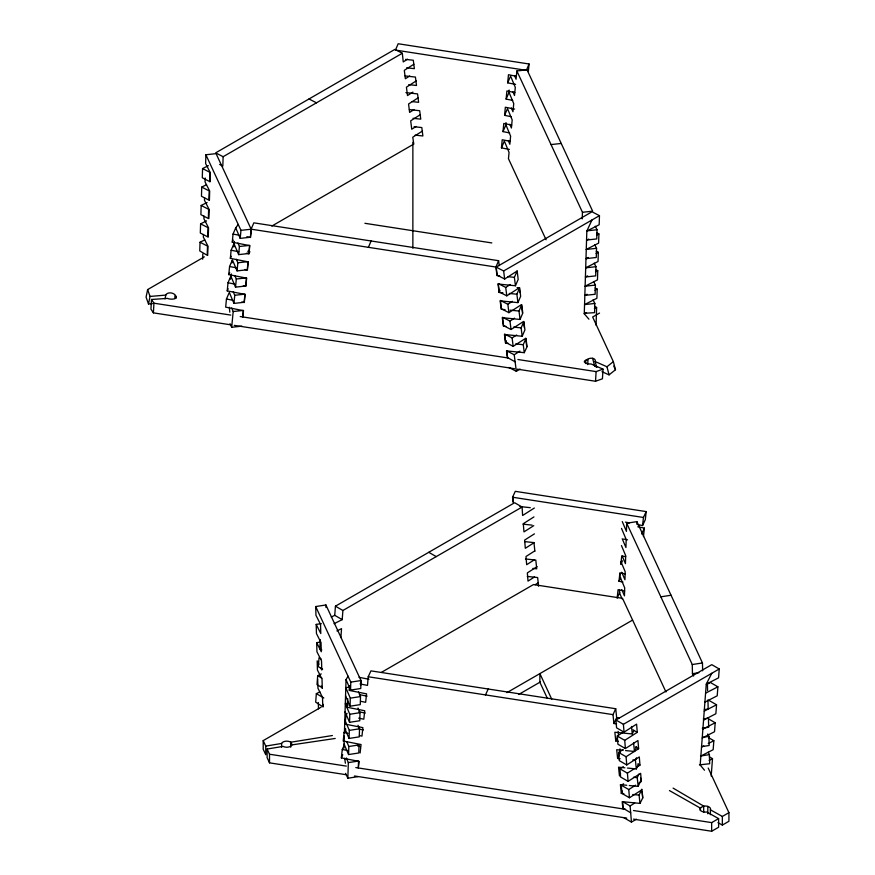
<?xml version="1.0" encoding="UTF-8"?>
<svg xmlns="http://www.w3.org/2000/svg" width="875" height="875" viewBox="0 0 875 875"><rect width="100%" height="100%" fill="white"/><g stroke="black" fill="none" stroke-linecap="round" stroke-linejoin="round"><path stroke-width="1.31" d="M200.025 242.233L199.762 250.95L207.2 255.281L207.495 246.083L200.025 242.233L204.783 239.881M200.605 223.847L200.309 233.034L207.78 236.895L208.064 227.697L200.605 223.847L206.533 220.905M201.173 205.461L200.889 214.648L208.348 218.509L208.633 209.311L201.173 205.461L207.113 202.519M201.742 187.075L201.458 196.262L208.917 200.123L209.202 190.925L201.742 187.075L206.489 184.723M202.573 168.558L202.289 177.756L209.748 181.606L210.033 172.419L202.573 168.558L208.392 165.681M202.65 259.186L202.814 254.002M203.427 234.478L203.339 237.103L207.977 246.214L207.692 255.402M203.995 216.092L203.908 218.717L208.545 227.828L208.261 237.016M204.564 197.706L204.477 200.331L209.125 209.442L208.83 218.63M205.177 177.997L205.045 181.945L209.694 191.056L209.409 200.244M238.23 224.448L235.736 227.872L240.198 238.372L250.392 237.245L251.158 229.217L216.081 153.639L205.888 154.766L205.625 163.559L210.263 172.67L209.978 181.858M407.498 59.205L403.244 61.928L402.325 53.255L223.125 156.713L222.83 166.075L219.636 164.423M343.941 748.103L344.312 736.017M344.4 733.327L346.041 679.602L348.053 676.244M358.05 776.639L347.845 778.225L348.327 762.617L346.325 757.958M348.819 746.495L359.023 744.92L358.783 752.981L348.578 754.556L348.819 746.495L346.817 741.836M358.017 725.309L359.516 728.798L359.275 736.859L349.07 738.445L349.311 730.384L344.805 719.895M358.006 708.028L360.008 712.688L359.767 720.748L349.562 722.323L349.803 714.262L345.297 703.773L347.856 703.38M358.498 691.906L360.511 696.566L360.259 704.627L350.055 706.202L350.306 698.152L345.8 687.663L349.617 687.072M350.547 690.091L350.788 682.128L315.711 606.55L325.916 604.975L360.992 680.553L360.752 688.505L350.547 690.091L346.041 679.602M358.334 767.539L358.531 761.042L348.327 762.617M588.919 319.2L584.27 313.786L586.841 230.858L597.023 229.731L596.739 238.93L586.556 240.056M593.031 299.895L594.847 303.461L594.562 312.659L584.391 313.305M593.611 281.509L595.416 285.075L595.131 294.273L584.938 295.389L587.092 294.252M594.18 263.123L595.984 266.689L595.7 275.887L585.506 277.003M594.748 244.737L596.553 248.303L596.269 257.491L586.086 258.617M596.072 325.27L596.619 307.464L594.486 306.37M595.055 287.984L597.188 289.078L596.903 298.277L584.555 304.588L594.847 303.461M595.623 269.587L597.756 270.692L597.472 279.891L585.123 286.202M596.203 251.202L598.325 252.306L598.041 261.505L585.692 267.816M596.772 232.816L598.905 233.92L598.609 243.119L586.272 249.43M502.906 292.819L499.1 292.447L498.039 284.025L515.441 285.764L518.175 279.42L517.169 270.988L504.656 279.027L497.197 275.166L496.18 267.127L592.003 211.794L599.463 215.655L599.189 224.733L586.841 231.044L591.992 219.964M619.522 589.958L619.434 592.648L622.081 598.927M620.014 573.847L619.938 576.527L624.695 587.825L624.455 595.886L621.808 589.608M620.955 561.673L625.188 571.714L624.947 579.764L621.764 572.239M702.636 670.808L702.472 662.955L636.88 521.631L626.675 523.206L626.423 531.409L622.278 521.587M636.814 523.972L636.88 521.631M582.203 218.881L582.455 212.286L516.862 70.962L527.056 69.836L592.648 211.17L582.455 212.286M174.847 298.266L174.989 295.848L175.536 296.155A5.272 2.111 3.4 0 1 174.355 298.845A5.272 2.111 3.4 0 1 167.431 298.386L151.506 299.48L150.938 309.148L153.388 312.856L231.569 324.953M153.388 312.856L153.956 303.198L151.506 299.48M587.672 364.613L588 359.745L586.841 359.931A5.272 2.111 3.4 0 0 584.773 362.491A5.272 2.111 3.4 0 0 591.073 363.967L603.006 369.13L602.438 378.798L595.536 381.259L517.344 369.162M595.536 381.259L596.105 371.602L603.006 369.13M250.709 233.888L250.939 230.158M499.242 265.606L498.619 260.706L253.838 222.841L251.103 229.173L250.534 237.497L246.794 236.753M319.878 691.895L316.334 693.656L315.689 702.177L323.127 706.956L323.323 704.386M321.234 673.936L317.68 675.697L317.002 684.677L322.339 687.761M320.381 639.778L319.703 648.758L321.836 649.994M331.264 617.072L334.742 615.333L335.431 606.189L514.631 502.731L522.102 507.041L522.616 515.484L534.352 508.025M340.867 637.602L341.545 628.622L336.908 630.941M334.097 623.689L342.212 619.642L342.902 610.498L522.102 507.041M711.769 673.291L706.256 684.173L700.186 765.002L704.484 770.219M711.189 776.059L712.502 758.669L709.297 756.82M708.509 737.625L713.847 740.709L713.169 749.689L700.864 756.022M708.794 719.053L715.192 722.75L714.525 731.73L702.209 738.062M709.078 700.47L716.548 704.78L715.87 713.759L703.555 720.092M707.066 684.239L710.423 682.511L717.894 686.82L717.216 695.8L704.911 702.133M636.552 767.32L639.964 765.133L639.297 756.93L626.752 764.947L626.073 756.744L638.619 748.727L637.941 740.534L625.395 748.552L624.728 740.348L637.273 732.331L636.595 724.128L624.05 732.145L616.58 727.836L615.934 719.994L711.769 664.661L719.239 668.981L718.572 677.841L706.256 684.173M616.612 723.789L613.933 723.527L616.667 717.631L615.727 708.739L370.945 670.873L368.211 676.758L367.5 685.398L360.008 683.922M229.184 292.688L226.45 299.02L225.673 307.147L243.534 310.658L242.703 316.925M241.752 302.028L244.311 302.531L245.088 294.394L227.227 290.894L228.014 282.756L230.738 276.423L230.486 279.136M243.316 285.764L245.864 286.267L246.641 278.141L228.791 274.63L229.567 266.503L232.302 260.17L232.039 262.872M244.869 269.511L247.428 270.014L248.205 261.877L230.344 258.366L231.12 250.239L233.855 243.906L233.592 246.619M246.433 253.247L248.981 253.75L249.758 245.623L232.269 242.189L233.045 234.062L235.78 227.73M231.328 273.941L231.066 276.653L235.528 287.142L245.722 286.016L246.498 277.889L236.305 279.016L234.817 275.516M233.92 246.848L234.445 241.423M241.872 326.156L231.678 327.272L233.188 311.533L231.7 308.033M234.752 295.28L244.934 294.153L244.158 302.28L233.964 303.406L234.752 295.28L233.264 291.78M235.528 287.142L236.305 279.016M237.858 262.762L248.052 261.636L247.275 269.762L237.081 270.889L237.858 262.762L236.381 259.262M239.422 246.498L249.616 245.372L248.828 253.498L238.645 254.625L239.422 246.498L237.934 242.998M240.198 238.372L240.964 230.344L205.888 154.766M242.758 316.969L243.381 310.406L233.188 311.533M509.37 149.439L501.452 147.875L502.228 139.748L510.147 141.312M509.6 132.923L503.005 131.611L503.781 123.484L511.7 125.059M511.164 116.659L504.569 115.358L505.345 107.231L514.577 109.058M512.717 100.406L506.122 99.094L506.898 90.967L514.817 92.542M515.594 84.405L507.675 82.841L508.462 74.714L516.37 76.278M506.002 122.577L505.739 125.278L503.005 131.611M509.108 90.048L508.856 92.761L506.122 99.094M507.478 108.588L512.181 119.897L511.405 128.023L509.83 124.25M516.862 70.962L516.075 79.242L514.544 75.556M528.336 71.772L529.08 63.995L398.18 43.75L395.445 50.083L526.356 70.339L529.08 63.995M358.269 767.955L359.209 761.436L341.359 757.892L342.278 749.448L344.466 744.734M345.767 729.017L344.127 732.55L343.208 741.005L361.047 744.538L360.128 752.992M358.717 718.189L363.814 719.195L364.733 710.752L346.894 707.208L347.812 698.764M349.617 685.562L349.092 690.397L366.57 693.853L365.652 702.297L360.555 701.291M622.945 582.061L618.986 581.263L619.905 572.819L625.177 573.869M637.295 524.497L642.567 525.558L643.453 517.475L646.188 511.591L515.288 491.334L512.553 497.23L513.078 502.239L513.078 497.306M643.464 536.561L644.383 528.106L637.798 526.794M646.188 511.591L645.302 519.663L642.567 525.558M175.973 297.97L176.061 297.084A5.272 3.609 11.6 0 0 171.478 292.994A5.272 3.609 11.6 0 0 165.802 295.094L150.052 296.439L148.498 303.986L152.436 303.647M290.697 747.163L290.697 742.23L291.933 744.887L335.213 738.456M204.334 256.856L147.634 289.592L146.081 297.128L148.498 303.986M165.025 298.867L165.802 295.094M232.269 242.189L233.177 240.078M230.344 258.366L231.252 256.255M228.791 274.63L229.698 272.519M227.227 290.894L228.145 288.772M248.981 253.75L249.889 251.639M368.386 247.319L371.12 240.986M507.675 82.841L510.409 76.508M504.569 115.358L507.292 109.025M501.452 147.875L504.186 141.542M499.658 275.877L496.978 275.614L495.895 267.05L498.619 260.706M499.1 292.447L500.019 290.336M515.441 285.764L514.38 277.342L517.114 271.009M505.039 309.652L501.233 309.269L500.172 300.858L517.934 302.619L516.873 294.208L519.597 287.864L517.059 287.612M517.934 302.619L520.658 296.286L519.597 287.864M520.056 319.452L518.995 311.03L521.73 304.697L522.791 313.108L520.056 319.452L502.294 317.691L503.355 326.102L505.892 326.353M508.025 343.186L505.488 342.934L506.395 340.823M522.189 336.273L521.128 327.863L523.852 321.53L524.923 329.941L522.189 336.273L504.427 334.512L505.488 342.934M524.256 352.669L523.25 344.695L525.984 338.352L527.045 346.773L524.256 352.669L506.494 350.908L507.38 357.875M341.359 757.892L342.748 754.731M346.894 707.208L347.988 704.856M347.058 713.3L345.964 715.652L345.045 724.106L362.884 727.639L361.966 736.094L359.417 735.591M485.483 694.903L488.217 689.008M622.464 560.831L620.823 564.364L621.753 555.92L625.702 556.708M618.986 581.263L620.627 577.73M641.648 534.002L644.383 528.106M619.883 592.266L617.148 598.161L618.067 589.717L624.652 591.03M613.933 723.527L612.992 714.634L615.727 708.739M618.319 741.234L615.781 740.994L617.969 736.28M620.156 758.702L617.619 758.461L619.259 754.928M615.781 740.994L614.852 732.255L632.275 733.95L633.916 730.417M620.561 773.566L619.467 775.928L618.538 767.189L624.892 767.802M625.592 750.586L634.484 751.45L636.672 746.736M627.43 768.053L636.322 768.917L635.403 760.178L636.497 757.827M623.842 793.636L621.305 793.395L622.398 791.033M636.322 768.917L638.509 764.203M629.278 785.52L638.159 786.384L637.241 777.645L638.881 774.112M638.159 786.384L640.894 780.489L640.631 777.995M622.945 808.894L622.18 801.675L639.964 803.392L639.089 795.113L641.823 789.217M639.964 803.392L642.742 797.956L641.988 789.742L629.442 797.759L621.972 793.439L621.305 785.247L623.58 783.781M700.328 810.534L700.645 807.603L703.708 806.116L673.094 788.102M585.911 363.617L585.616 360.741A5.272 3.205 -14.7 0 1 592.003 358.225A5.272 3.205 -14.7 0 1 595.164 361.539L606.955 366.767L613.353 361.637L592.648 317.023L599.55 313.064M602 371.733L609.077 374.872L615.475 369.742L613.353 361.637M519.903 292.622L519.291 287.809L506.778 295.848L499.319 291.998L498.258 283.577L505.717 287.438L510.267 284.517M522.484 313.053L521.423 304.642L508.911 312.681L501.452 308.82L500.391 300.409L507.85 304.27L512.4 301.339M524.311 327.48L523.545 321.475L511.033 329.514L503.573 325.653L502.512 317.242L509.972 321.092L514.522 318.172M526.739 346.719L525.678 338.297L513.166 346.336L505.706 342.486L504.645 334.064L512.105 337.925L516.655 335.005M515.123 361.802L507.631 357.689L506.767 350.897L514.227 354.758L519.914 351.105M409.708 75.972L405.366 78.75L404.305 70.339L413.875 64.225M416.205 80.916L406.427 87.172L407.498 95.583L412.923 92.105M418.327 97.737L408.559 103.994L409.62 112.416L413.963 109.627M420.459 114.57L410.681 120.827L411.753 129.237L416.095 126.459M422.527 130.966L412.759 137.222L413.798 144.08L271.83 226.056M625.395 748.552L617.925 744.231L617.258 736.028L624.094 731.664M626.752 764.947L619.281 760.638L618.603 752.434L623.164 749.525M639.034 782.994L641.32 781.539L640.642 773.336L628.097 781.353L620.627 777.044L619.948 768.841L623.372 766.653M628.097 781.353L627.419 773.15L634.266 768.775M629.442 797.759L628.775 789.556L635.611 785.181M636.431 819.219L631.444 822.095L630.12 805.962L634.681 803.042M533.958 516.906L523.294 523.688L523.972 531.891L533.761 525.656M534.439 533.859L524.639 540.094L525.317 548.297L534.023 542.752M534.702 550.955L525.995 556.5L526.663 564.703L534.286 559.847M537.141 566.661L527.341 572.895L528.019 581.098L534.548 576.942M535.183 584.719L538.453 582.641M496.18 267.127L503.639 270.977L599.463 215.655M508.867 367.456L516.327 371.306L520.122 369.108M263.2 740.622L265.748 746.102L265.748 754.72L263.2 749.241L263.2 740.622L321.081 707.197M381.478 672.328L533.487 584.566L622.519 598.347L665.952 691.95M506.931 692.628L632.603 620.08M518.656 694.488L540.52 681.866M615.934 719.994L623.405 724.303L719.239 668.981M633.478 810.523L711.659 822.62L718.616 818.606L718.616 827.236L711.659 831.25L633.478 819.153M702.538 806.466A5.272 3.041 0 0 1 708.389 806.619A5.272 3.041 0 0 1 710.38 809.802L722.345 816.452L728.919 812.667L708.214 768.053M717.992 822.664L722.345 825.081L728.919 821.286L728.919 812.667M705.578 693.153L717.894 686.82M704.233 711.112L716.548 704.78M702.887 729.083L715.192 722.75M701.531 747.042L703.773 745.883M708.247 743.586L713.847 740.709M709.144 760.397L712.502 758.669M586.556 240.231L588.798 239.083M596.652 235.069L598.905 233.92M585.987 258.617L588.23 257.469M596.083 253.455L598.325 252.306M585.408 277.003L587.661 275.855M595.514 271.841L597.756 270.692M594.945 290.227L597.188 289.078M584.27 313.786L586.513 312.637M594.377 308.613L596.619 307.464M346.358 774.736L269.511 762.847L267.116 757.673L267.116 749.044L283.084 746.386A5.272 3.041 0 0 0 288.848 746.988A5.272 3.041 0 0 0 292.009 744.133M265.748 746.102L281.619 743.466A5.272 3.041 0 0 1 285.95 741.191A5.272 3.041 0 0 1 291.244 742.623M290.697 742.23L332.402 735.525M320.523 642.053L316.695 642.644L321.289 651.766L321.037 642.644L316.444 633.522L316.203 624.4L321.3 623.612M660.844 596.827L671.048 595.241M350.788 682.128L360.992 680.553M350.306 698.152L360.511 696.566M349.803 714.262L360.008 712.688M626.675 523.206L692.267 664.53L702.472 662.955M692.267 664.53L692.453 673.695L698.841 672.711M349.311 730.384L359.516 728.798M704.353 709.603L708.181 709.002L707.941 699.88M703.325 718.922L708.433 718.134L708.673 727.256L702.297 728.241M702.548 737.362L708.925 736.378L709.177 745.5L701.52 746.681M700.492 756L709.417 754.622L709.669 763.744L699.453 764.848M551.031 144.583L561.225 143.456M240.964 230.344L251.158 229.217M586.37 249.43L596.553 248.303M585.791 267.816L595.984 266.689M585.222 286.202L595.416 285.075M616.667 717.631L619.347 717.894M623.044 750.345L616.7 749.722L617.619 758.461M632.866 759.938L635.403 760.178M633.434 777.273L637.241 777.645M626.73 785.269L620.386 784.656L621.305 793.395M632.734 794.5L639.089 795.113M509.25 293.453L516.873 294.208M510.114 310.155L518.995 311.03M513.516 327.108L521.128 327.863M515.638 343.941L523.25 344.695M507.686 276.675L514.38 277.342M519.925 506.548L530.272 507.675M523.064 524.158L532.12 525.142M524.902 541.625L533.958 542.609L534.888 551.337M525.459 558.95L535.806 560.077L536.725 568.805L532.842 568.389M527.297 576.417L537.644 577.544L538.573 586.272M405.552 59.391L413.306 60.244L414.367 68.666L406.613 67.802M405.092 75.939L415.428 77.077L416.5 85.487L408.745 84.634M405.923 92.619L417.561 93.909L418.622 102.32L412.158 101.609M409.347 109.594L419.694 110.731L420.755 119.153L413 118.289M414.061 126.711L421.816 127.564L422.877 135.975L415.122 135.122M364.908 223.3L491.827 242.933M251.103 229.173L495.895 267.05M153.956 303.198L230.792 315.087M240.22 316.542L508.473 358.039M517.913 359.505L596.105 371.602M234.259 325.369L514.653 368.747M512.553 497.23L643.453 517.475M368.211 676.758L612.992 714.634M267.116 749.044L269.511 754.228L346.358 766.106M355.786 767.572L625.395 809.277M354.441 775.983L626.741 818.114M233.045 234.062L239.291 235.287M231.12 250.239L238.777 251.748M229.567 266.503L237.223 268.002M228.014 282.756L234.391 284.014M226.45 299.02L232.827 300.267M358.991 677.294L368.977 679.262M359.461 694.641L367.117 696.15M358.903 711.791L365.269 713.048M359.603 729.192L363.431 729.947M344.127 732.55L347.944 733.316M357.766 746.091L360.314 746.594M342.278 749.448L347.386 750.466M625.439 522.123L629.388 522.922M623.591 539.022L627.55 539.82M402.325 53.255L394.855 49.405L215.666 152.862L223.125 156.713M309.006 98.973L316.466 102.823M718.616 818.606L706.727 811.989A5.272 3.041 0 0 1 701.148 810.961A5.272 3.041 0 0 1 700.645 807.603M669.43 790.562L700.328 808.073M428.772 552.3L436.242 556.609M632.997 729.859L637.273 732.331M617.258 736.028L624.728 740.348M635.414 746.878L638.619 748.727M618.603 752.434L626.073 756.744M637.831 763.897L639.964 765.133M619.948 768.841L627.419 773.15M335.431 606.189L342.902 610.498M334.742 615.333L342.212 619.642M621.305 785.247L628.775 789.556M630.12 805.962L622.65 801.642L623.197 808.259L630.689 812.831M623.973 817.786L631.444 822.095M321.169 658.973L319.025 657.738L318.358 666.717L322.623 669.189M317.68 675.697L321.945 678.169M316.334 693.656L323.805 697.977M595.252 226.231L597.023 229.731M707.733 733.994L708.925 736.378M708.225 752.237L709.417 754.622M316.203 624.4L320.786 633.522L320.545 624.389L315.952 615.278L315.711 606.55M318.905 664.311L317.188 660.888L317.428 670.009L322.022 679.131L322.273 688.253L321.125 685.978M320.633 667.723L321.781 670.009L321.53 660.888L316.936 651.766L316.695 642.644M692.453 673.695L693.634 676.025M613.747 366.023L615.475 369.742M546.077 239.761L508.462 158.714L509.064 152.414L504.361 141.105M551.753 699.223L539.875 673.608L539.875 682.237L547.302 698.25M230.005 323.663L231.678 327.272M345.603 773.38L347.845 778.225M345.548 695.723L350.055 706.202M345.056 711.834L349.562 722.323M344.564 727.956L349.07 738.445M344.072 744.078L348.578 754.556M247.844 251.169L248.828 253.498M234.183 244.136L238.645 254.625M232.63 260.4L237.081 270.889M229.513 292.917L233.964 303.406M621.513 528.413L626.183 539.47L625.931 547.531L622.223 538.748M621.447 545.552L625.68 555.592L625.439 563.653L622.256 556.117M510.694 76.311L515.298 87.38L514.511 95.506L512.947 91.733M509.042 92.334L513.734 103.633L512.958 111.759L511.394 107.997M505.925 124.852L510.617 136.15L509.841 144.277L508.277 140.514M147.634 289.592L150.052 296.439M606.955 366.767L609.077 374.872M595.164 361.539L596.684 367.325M592.616 358.302L594.737 366.417M344.695 758.297L345.395 763.23M503.639 270.977L504.656 279.027M505.717 287.438L506.778 295.848M507.85 304.27L508.911 312.681M509.972 321.092L511.033 329.514M512.105 337.925L513.166 346.336M514.227 354.758L516.327 371.306M642.086 791.722L642.742 797.956M633.555 742.711L634.484 751.45M631.488 726.469L632.275 733.95M618.122 731.358L618.516 735.098M619.959 748.825L620.353 752.566M229.338 307.245L229.83 312.2M623.405 724.303L624.05 732.145M707.383 682.763L707.591 690.583M325.916 604.975L325.992 607.469M322.766 706.497L322.514 697.375L317.931 688.253L317.68 679.131M318.314 702.472L318.489 708.892M722.345 816.452L722.345 825.081M711.659 822.62L711.659 831.25M710.38 809.802L710.38 814.723M707.809 806.4L707.809 813.794M703.708 806.116L703.664 812.339M412.869 142.319L412.869 248.259M360.85 680.247L360.85 685.18M281.619 743.466L281.619 747.163M269.511 754.228L269.511 762.847M595.831 366.745A5.272 3.205 -14.7 0 1 596.673 367.27"/></g></svg>
